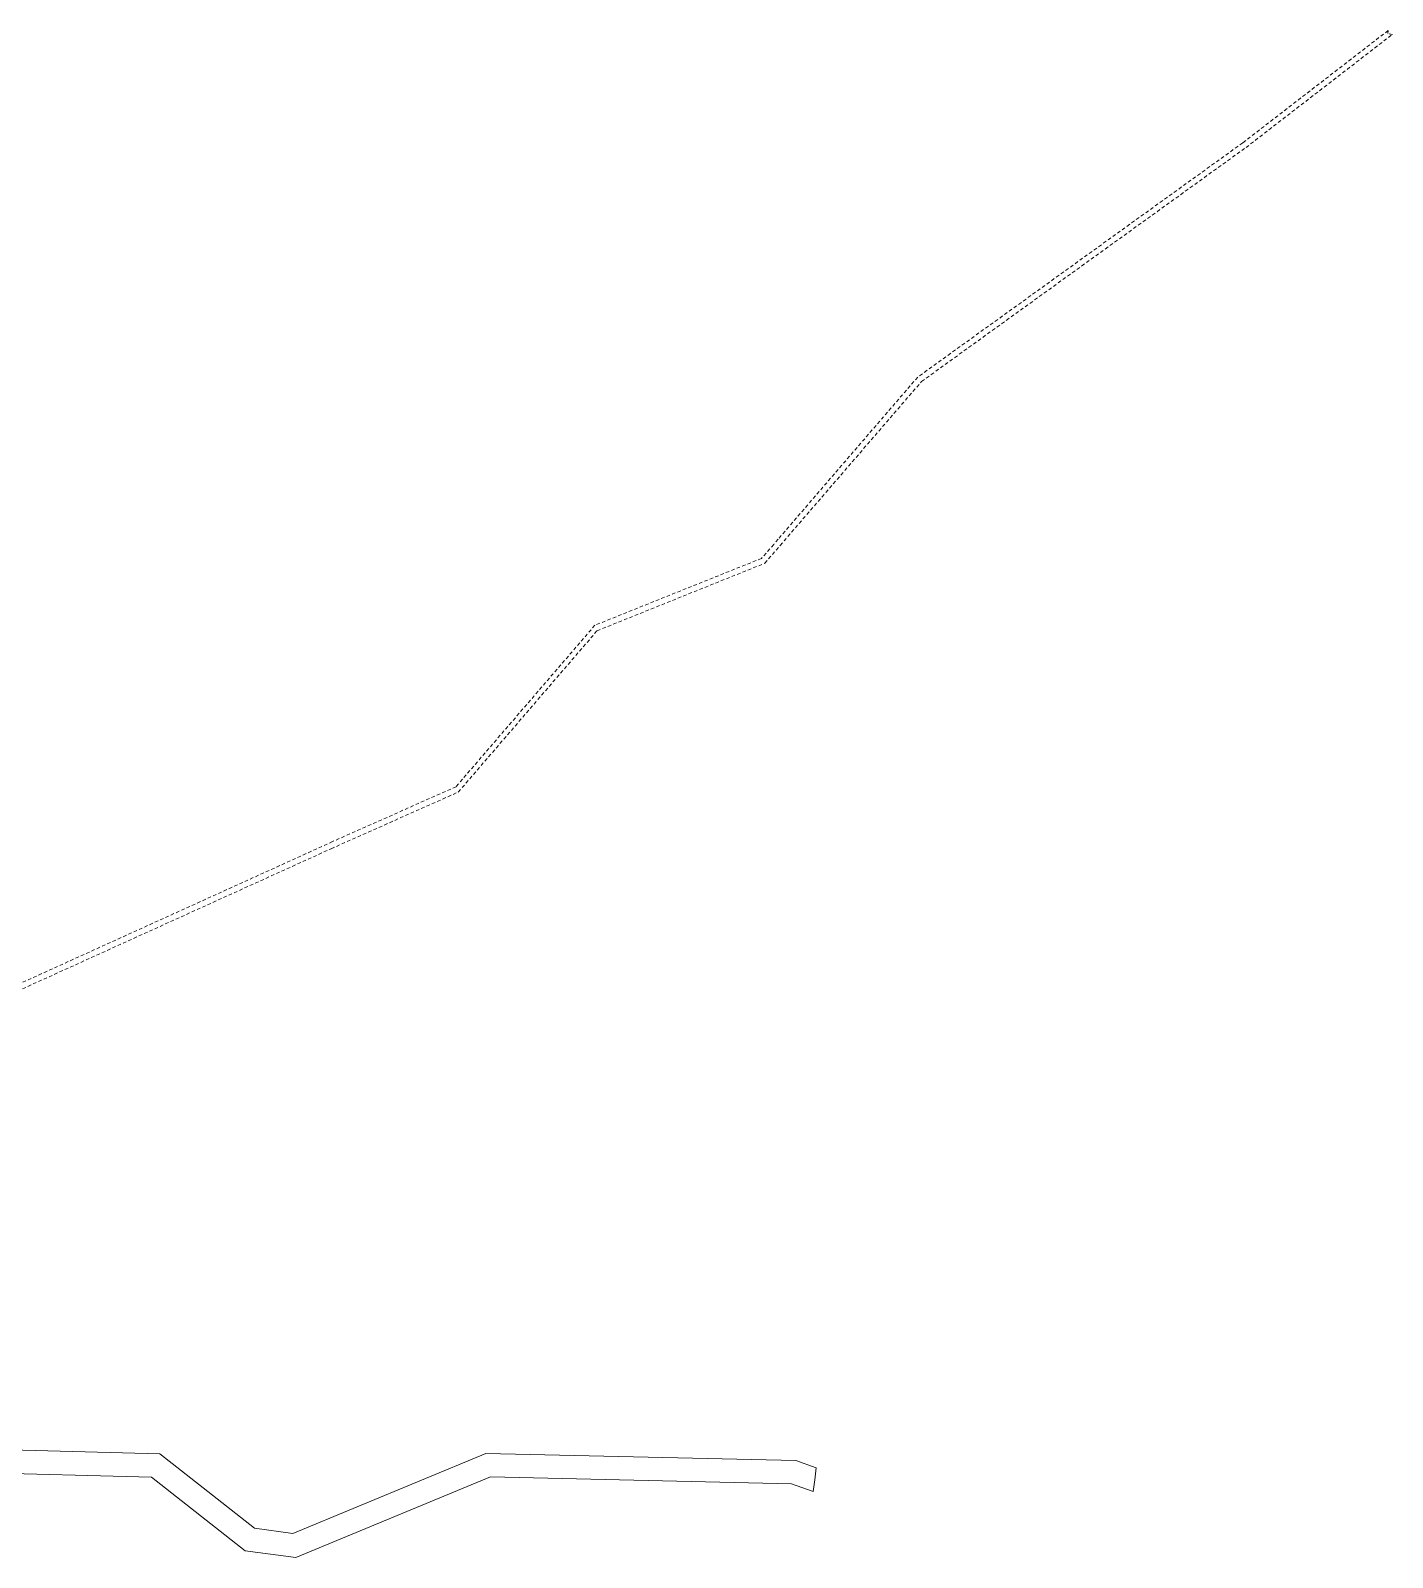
# Model space of a CAD drawing. Header units: metres. Extents: x 256900 to 260596, y 6180686 to 6182802.
# Drawn here: x 259423 to 260596, y 6181488 to 6182802 of the extents above; entities that cross this region are included whole.
import ezdxf

# ---------------------------------------------------------------- set-up
doc = ezdxf.new("R2010")
doc.units = ezdxf.units.M
doc.linetypes.add('Dash', pattern=[5, 3, -2])
doc.layers.add('Cadastre Easements_SP_EXT', color=9, linetype='Continuous', lineweight=5)
doc.layers.add('Cadastre Roads_SP_EXT', color=9, linetype='Continuous', lineweight=5)

msp = doc.modelspace()

# ---------------------------------------------------------------- linework, layer by layer
at = {"layer": 'Cadastre Easements_SP_EXT', "linetype": 'Dash'}
msp.add_lwpolyline([(259170.2, 6181865.6), (259681.8, 6182097.8), (259791.3, 6182146.6), (259910.8, 6182285.5), (260055.2, 6182343.6), (260068.2, 6182358.6), (260068.5, 6182359), (260190.2, 6182500.1), (260469.6, 6182701.6), (260595.7, 6182799), (260591.8, 6182799.8), (260592, 6182802.3), (260466.8, 6182705.6), (260186.9, 6182503.9), (260066.6, 6182364.2), (260062.9, 6182359.8), (260052.4, 6182347.8), (259908.9, 6182290.2), (259789.3, 6182151.2), (259683, 6182103.9), (259171.2, 6181871.6)], dxfattribs=at)
at = {"layer": 'Cadastre Roads_SP_EXT', "linetype": 'Continuous'}
msp.add_lwpolyline([(259373.2, 6181560.7), (259527.2, 6181556.8), (259607.8, 6181493.3), (259651.5, 6181487.5), (259818.9, 6181556.9), (260078.3, 6181550.9), (260097, 6181544.2), (260098.2, 6181554.4), (260099.5, 6181564.6), (260081.8, 6181570.9), (259815, 6181577.1), (259648.7, 6181508.3), (259615.9, 6181512.7), (259575.6, 6181544.4), (259534.4, 6181576.9), (259373.1, 6181581)], dxfattribs=at)

doc.saveas('drawing.dxf')
